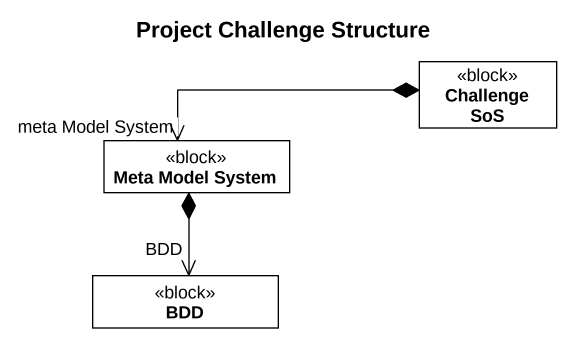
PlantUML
@startuml
title Project Challenge Structure
hide circle
hide empty members
class "Challenge SoS" as Challenge_SoS <<block>>
class "Meta Model System" as Meta_Model_System <<block>>
class BDD <<block>>
Challenge_SoS *-left-> "meta Model System" Meta_Model_System
Meta_Model_System *--> "BDD" BDD
@enduml
